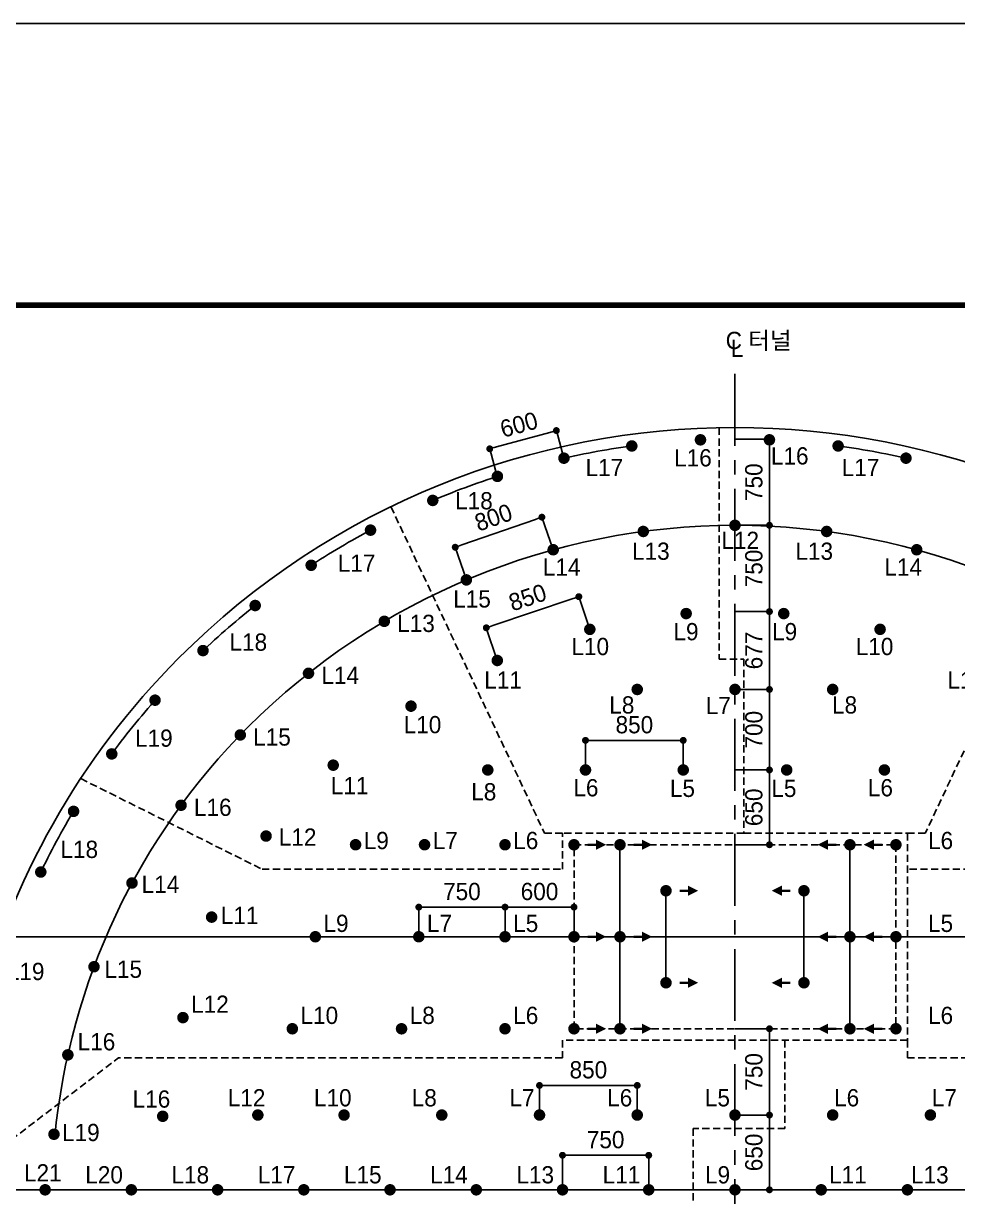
# Model space of a CAD drawing. Extents: x -689 to 317106, y 182884 to 219577.
# Drawn here: x 154463 to 162588, y 200836 to 211034 of the extents above; entities that cross this region are included whole.
import ezdxf

# ---------------------------------------------------------------- set-up
doc = ezdxf.new("R2010")
doc.units = 0
doc.header["$LTSCALE"] = 500
doc.header["$MEASUREMENT"] = 0
for name, pattern in [('A-CENTR01', [2, 1.25, -0.25, 0.25, -0.25]), ('A-HIDDN01', [0.375, 0.25, -0.125]), ('HIDDEN', [0.375, 0.25, -0.125])]:
    doc.linetypes.add(name, pattern=pattern)
doc.layers.get('DEFPOINTS').update_dxf_attribs({"color": 55})
doc.layers.add('0-251', color=7, linetype='Continuous', true_color=0x6e6e6e)
for name, color, linetype in [('A-DIM01', 1, 'Continuous'), ('CS-CNTL', 1, 'A-CENTR01'), ('CS-EXCV', 3, 'CFZ008'), ('CS-TEXT', 7, 'Continuous'), ('CUT-BOD-LIN', 6, 'HIDDEN'), ('CZ-TEX2', 7, 'Continuous'), ('TU-BLOCK-ETC', 6, 'Continuous'), ('TU-HOLE-LIN1', 1, 'Continuous'), ('뇌관연결1', 2, 'Continuous'), ('발파공(바닥)', 5, 'Continuous'), ('발파공(심발)', 4, 'Continuous'), ('발파공(외곽)', 6, 'Continuous'), ('발파공(전열)', 2, 'Continuous'), ('발파공(확대)', 7, 'Continuous')]:
    doc.layers.add(name, color=color, linetype=linetype)
doc.styles.get("Standard").update_dxf_attribs({"font": ''})
doc.styles.add('STYLE1', font='')
doc.styles.add('돋움체', font='')
doc.styles.get('Standard').set_extended_font_data('Dotum')
doc.styles.get('STYLE1').set_extended_font_data('Dotum')
doc.styles.get('돋움체').set_extended_font_data('Dotum')
doc.linetypes.add('CFZ008', pattern='A,0.9,-0.2,[106,KHCLINE.shx,S=0.00606,R=180,X=0,Y=0],0.9', length=2)
doc.linetypes.add('E-DIGLN01', pattern='A,0.9,-0.2,[19,kscals.shx,S=0.1,R=180,X=0,Y=0],0.9', length=2)
doc.dimstyles.new('D_50', dxfattribs={"dimscale": 50, "dimtxt": 3, "dimasz": 1.2, "dimexe": 0, "dimexo": 0, "dimgap": 1.2, "dimtad": 1, "dimdec": 0, "dimrnd": 0.0005, "dimdsep": 46, "dimlunit": 6, "dimtxsty": '돋움체', "dimblk": 'DOT', "dimcen": 0.09, "dimclrd": 1, "dimclre": 1, "dimclrt": 1, "dimaunit": 1, "dimadec": 0, "dimazin": 0, "dimtfac": 1, "dimtdec": 0, "dimtix": 1, "dimtmove": 2, "dimatfit": 0, "dimfxl": 1, "dimtvp": 2, "dimtolj": 1, "dimtzin": 0, "dimlwd": -1, "dimlwe": -1, "dimarcsym": 0})

# ---------------------------------------------------------------- blocks, each defined once
blk = doc.blocks.new('ssb')
at = {"color": 4, "const_width": 50, "flags": 128}
blk.add_lwpolyline([(0.1070264871232212, -24.99977090558968, 1), (-0.1070264871814288, 24.99977090558968, 1)], format="xyb", close=True, dxfattribs=at)
blk = doc.blocks.new('_Dot')
at = {"color": 0, "linetype": 'ByBlock', "lineweight": -2}
blk.add_line((-0.5, 0), (-1, 0), dxfattribs=at)
at = {"color": 0, "linetype": 'ByBlock', "const_width": 0.5}
blk.add_lwpolyline([(-0.25, 0, 1), (0.25, 0, 1)], format="xyb", close=True, dxfattribs=at)
blk = doc.blocks.new('*D487')
at = {"layer": 'A-DIM01', "color": 1, "ltscale": 10, "transparency": 16777216}
for p, q in [((160651.581875666, 201544.3630072789), (160951.5818756631, 201544.3630072789)), ((160951.5818756631, 201484.3630072789), (160951.5818756631, 200954.3630072789)), ((160651.581875666, 200894.3630072789), (160951.5818756631, 200894.3630072789))]:
    blk.add_line(p, q, dxfattribs=at)
at = {"layer": 'DEFPOINTS', "color": 0, "ltscale": 10, "transparency": 16777216}
for p in [(160651.581875666, 201544.3630072789), (160651.581875666, 200894.3630072789), (160951.5818756631, 200894.3630072789)]:
    blk.add_point(p, dxfattribs=at)
at = {"layer": 'A-DIM01', "color": 1, "ltscale": 10, "transparency": 16777216, "xscale": 60, "yscale": 60, "zscale": 60}
for p, rotation in [((160951.5818756631, 201544.3630072789), 90), ((160951.5818756631, 200894.3630072789), 270)]:
    blk.add_blockref('_Dot', p, dxfattribs=dict(at, rotation=rotation))
at = {"layer": 'A-DIM01', "color": 1, "ltscale": 10, "transparency": 16777216, "insert": (160816.4801117554, 201219.3630072788), "char_height": 150, "attachment_point": 5, "rotation": 90, "style": '돋움체'}
blk.add_mtext('\\A1;650', dxfattribs=at)
blk = doc.blocks.new('*D488')
at = {"layer": 'A-DIM01', "color": 1, "ltscale": 10, "transparency": 16777216}
for p, q in [((160651.581875666, 202294.3630072789), (160951.5818756627, 202294.3630072789)), ((160951.5818756627, 202234.3630072789), (160951.5818756627, 201604.3630072789)), ((160651.581875666, 201544.3630072789), (160951.5818756627, 201544.3630072789))]:
    blk.add_line(p, q, dxfattribs=at)
at = {"layer": 'DEFPOINTS', "color": 0, "ltscale": 10, "transparency": 16777216}
for p in [(160651.581875666, 202294.3630072789), (160651.581875666, 201544.3630072789), (160951.5818756627, 201544.3630072789)]:
    blk.add_point(p, dxfattribs=at)
at = {"layer": 'A-DIM01', "color": 1, "ltscale": 10, "transparency": 16777216, "xscale": 60, "yscale": 60, "zscale": 60}
for p, rotation in [((160951.5818756627, 202294.3630072789), 90), ((160951.5818756627, 201544.3630072789), 270)]:
    blk.add_blockref('_Dot', p, dxfattribs=dict(at, rotation=rotation))
at = {"layer": 'A-DIM01', "color": 1, "ltscale": 10, "transparency": 16777216, "insert": (160816.480111755, 201919.3630072788), "char_height": 150, "attachment_point": 5, "rotation": 90, "style": '돋움체'}
blk.add_mtext('\\A1;750', dxfattribs=at)
blk = doc.blocks.new('*D489')
at = {"layer": 'A-DIM01', "color": 1, "ltscale": 10, "transparency": 16777216}
for p, q in [((160651.581875666, 207421.2259222867), (160951.5818756617, 207421.2259222867)), ((160951.5818756617, 207361.2259222867), (160951.5818756617, 206731.2259222867)), ((160651.581875666, 206671.2259222867), (160951.5818756617, 206671.2259222867))]:
    blk.add_line(p, q, dxfattribs=at)
at = {"layer": 'DEFPOINTS', "color": 0, "ltscale": 10, "transparency": 16777216}
for p in [(160651.581875666, 207421.2259222867), (160651.581875666, 206671.2259222867), (160951.5818756617, 206671.2259222867)]:
    blk.add_point(p, dxfattribs=at)
at = {"layer": 'A-DIM01', "color": 1, "ltscale": 10, "transparency": 16777216, "xscale": 60, "yscale": 60, "zscale": 60}
for p, rotation in [((160951.5818756617, 207421.2259222867), 90), ((160951.5818756617, 206671.2259222867), 270)]:
    blk.add_blockref('_Dot', p, dxfattribs=dict(at, rotation=rotation))
at = {"layer": 'A-DIM01', "color": 1, "ltscale": 10, "transparency": 16777216, "insert": (160816.480111754, 207046.2259222866), "char_height": 150, "attachment_point": 5, "rotation": 90, "style": '돋움체'}
blk.add_mtext('\\A1;750', dxfattribs=at)
blk = doc.blocks.new('sb')
at = {"layer": '발파공(확대)', "color": 0, "const_width": 50, "flags": 128}
blk.add_lwpolyline([(13.78318005963229, 20.85722770275243, 1), (-13.78318005957408, -20.8572277027597, 1)], format="xyb", close=True, dxfattribs=at)
blk = doc.blocks.new('*D490')
at = {"layer": 'A-DIM01', "color": 1, "ltscale": 10, "transparency": 16777216}
for p, q in [((160651.581875666, 204544.3630072789), (160951.5818756613, 204544.3630072789)), ((160951.5818756613, 204484.3630072789), (160951.5818756613, 203954.3630072789)), ((160651.581875666, 203894.3630072789), (160951.5818756613, 203894.3630072789))]:
    blk.add_line(p, q, dxfattribs=at)
at = {"layer": 'DEFPOINTS', "color": 0, "ltscale": 10, "transparency": 16777216}
for p in [(160651.581875666, 204544.3630072789), (160651.581875666, 203894.3630072789), (160951.5818756613, 203894.3630072789)]:
    blk.add_point(p, dxfattribs=at)
at = {"layer": 'A-DIM01', "color": 1, "ltscale": 10, "transparency": 16777216, "xscale": 60, "yscale": 60, "zscale": 60}
for p, rotation in [((160951.5818756613, 204544.3630072789), 90), ((160951.5818756613, 203894.3630072789), 270)]:
    blk.add_blockref('_Dot', p, dxfattribs=dict(at, rotation=rotation))
at = {"layer": 'A-DIM01', "color": 1, "ltscale": 10, "transparency": 16777216, "insert": (160816.4801117536, 204219.3630072788), "char_height": 150, "attachment_point": 5, "rotation": 90, "style": '돋움체'}
blk.add_mtext('\\A1;650', dxfattribs=at)
blk = doc.blocks.new('*D491')
at = {"layer": 'A-DIM01', "color": 1, "ltscale": 10, "transparency": 16777216}
for p, q in [((160651.581875666, 205921.2259222867), (160951.5818756599, 205921.2259222867)), ((160951.5818756599, 205861.2259222867), (160951.5818756599, 205304.3630072789)), ((160651.581875666, 205244.3630072789), (160951.5818756599, 205244.3630072789))]:
    blk.add_line(p, q, dxfattribs=at)
at = {"layer": 'DEFPOINTS', "color": 0, "ltscale": 10, "transparency": 16777216}
for p in [(160651.581875666, 205921.2259222867), (160651.581875666, 205244.3630072789), (160951.5818756599, 205244.3630072789)]:
    blk.add_point(p, dxfattribs=at)
at = {"layer": 'A-DIM01', "color": 1, "ltscale": 10, "transparency": 16777216, "xscale": 60, "yscale": 60, "zscale": 60}
for p, rotation in [((160951.5818756599, 205921.2259222867), 90), ((160951.5818756599, 205244.3630072789), 270)]:
    blk.add_blockref('_Dot', p, dxfattribs=dict(at, rotation=rotation))
at = {"layer": 'A-DIM01', "color": 1, "ltscale": 10, "transparency": 16777216, "insert": (160816.4801117522, 205582.7944647827), "char_height": 150, "attachment_point": 5, "rotation": 90, "style": '돋움체'}
blk.add_mtext('\\A1;677', dxfattribs=at)
blk = doc.blocks.new('*D493')
at = {"layer": 'A-DIM01', "color": 1, "ltscale": 10, "transparency": 16777216}
for p, q in [((158951.581875666, 201544.363007279), (158951.581875666, 201801.8358414123)), ((159011.581875666, 201801.8358414123), (159741.581875666, 201801.8358414123)), ((159801.581875666, 201544.363007279), (159801.581875666, 201801.8358414123))]:
    blk.add_line(p, q, dxfattribs=at)
at = {"layer": 'DEFPOINTS', "color": 0, "ltscale": 10, "transparency": 16777216}
for p in [(159801.581875666, 201801.8358414123), (158951.581875666, 201544.363007279), (159801.581875666, 201544.363007279)]:
    blk.add_point(p, dxfattribs=at)
at = {"layer": 'A-DIM01', "color": 1, "ltscale": 10, "transparency": 16777216, "xscale": 60, "yscale": 60, "zscale": 60, "rotation": 180}
blk.add_blockref('_Dot', (158951.581875666, 201801.8358414123), dxfattribs=at)
at = {"layer": 'A-DIM01', "color": 1, "ltscale": 10, "transparency": 16777216, "xscale": 60, "yscale": 60, "zscale": 60}
blk.add_blockref('_Dot', (159801.581875666, 201801.8358414123), dxfattribs=at)
at = {"layer": 'A-DIM01', "color": 1, "ltscale": 10, "transparency": 16777216, "insert": (159376.581875666, 201936.93760532), "char_height": 150, "attachment_point": 5, "style": '돋움체'}
blk.add_mtext('\\A1;850', dxfattribs=at)
blk = doc.blocks.new('bb')
at = {"layer": '발파공(바닥)', "const_width": 50}
blk.add_lwpolyline([(-13.78318005957408, 20.85722770271968, -1), (13.78318005963229, -20.85722770276334, -1)], format="xyb", close=True, dxfattribs=at)
blk = doc.blocks.new('*D494')
at = {"layer": 'A-DIM01', "color": 1, "ltscale": 10, "transparency": 16777216}
for p, q in [((159151.581875666, 200894.3630072787), (159151.581875666, 201194.3630072787)), ((159211.581875666, 201194.3630072787), (159841.581875666, 201194.3630072787)), ((159901.581875666, 200894.363007279), (159901.581875666, 201194.3630072787))]:
    blk.add_line(p, q, dxfattribs=at)
at = {"layer": 'DEFPOINTS', "color": 0, "ltscale": 10, "transparency": 16777216}
for p in [(159901.581875666, 201194.3630072787), (159151.581875666, 200894.3630072787), (159901.581875666, 200894.363007279)]:
    blk.add_point(p, dxfattribs=at)
at = {"layer": 'A-DIM01', "color": 1, "ltscale": 10, "transparency": 16777216, "xscale": 60, "yscale": 60, "zscale": 60, "rotation": 180}
blk.add_blockref('_Dot', (159151.581875666, 201194.3630072787), dxfattribs=at)
at = {"layer": 'A-DIM01', "color": 1, "ltscale": 10, "transparency": 16777216, "xscale": 60, "yscale": 60, "zscale": 60}
blk.add_blockref('_Dot', (159901.581875666, 201194.3630072787), dxfattribs=at)
at = {"layer": 'A-DIM01', "color": 1, "ltscale": 10, "transparency": 16777216, "insert": (159526.581875666, 201329.4647711865), "char_height": 150, "attachment_point": 5, "style": '돋움체'}
blk.add_mtext('\\A1;750', dxfattribs=at)
blk = doc.blocks.new('*D495')
at = {"layer": 'A-DIM01', "color": 1, "ltscale": 10, "transparency": 16777216}
for p, q in [((160651.581875666, 205244.3630072789), (160951.5818756599, 205244.3630072789)), ((160951.5818756599, 205184.3630072789), (160951.5818756599, 204604.3630072791)), ((160651.581875666, 204544.3630072791), (160951.5818756599, 204544.3630072791))]:
    blk.add_line(p, q, dxfattribs=at)
at = {"layer": 'DEFPOINTS', "color": 0, "ltscale": 10, "transparency": 16777216}
for p in [(160651.581875666, 205244.3630072789), (160651.581875666, 204544.3630072791), (160951.5818756599, 204544.3630072791)]:
    blk.add_point(p, dxfattribs=at)
at = {"layer": 'A-DIM01', "color": 1, "ltscale": 10, "transparency": 16777216, "xscale": 60, "yscale": 60, "zscale": 60}
for p, rotation in [((160951.5818756599, 205244.3630072789), 90), ((160951.5818756599, 204544.3630072791), 270)]:
    blk.add_blockref('_Dot', p, dxfattribs=dict(at, rotation=rotation))
at = {"layer": 'A-DIM01', "color": 1, "ltscale": 10, "transparency": 16777216, "insert": (160816.4801117522, 204894.3630072789), "char_height": 150, "attachment_point": 5, "rotation": 90, "style": '돋움체'}
blk.add_mtext('\\A1;700', dxfattribs=at)
blk = doc.blocks.new('*D496')
at = {"layer": 'A-DIM01', "color": 1, "ltscale": 10, "transparency": 16777216}
for p, q in [((159351.581875666, 204544.3630072787), (159351.581875666, 204801.835841412)), ((159411.581875666, 204801.835841412), (160141.581875666, 204801.835841412)), ((160201.581875666, 204544.3630072787), (160201.581875666, 204801.835841412))]:
    blk.add_line(p, q, dxfattribs=at)
at = {"layer": 'DEFPOINTS', "color": 0, "ltscale": 10, "transparency": 16777216}
for p in [(160201.581875666, 204801.835841412), (159351.581875666, 204544.3630072787), (160201.581875666, 204544.3630072787)]:
    blk.add_point(p, dxfattribs=at)
at = {"layer": 'A-DIM01', "color": 1, "ltscale": 10, "transparency": 16777216, "xscale": 60, "yscale": 60, "zscale": 60, "rotation": 180}
blk.add_blockref('_Dot', (159351.581875666, 204801.835841412), dxfattribs=at)
at = {"layer": 'A-DIM01', "color": 1, "ltscale": 10, "transparency": 16777216, "xscale": 60, "yscale": 60, "zscale": 60}
blk.add_blockref('_Dot', (160201.581875666, 204801.835841412), dxfattribs=at)
at = {"layer": 'A-DIM01', "color": 1, "ltscale": 10, "transparency": 16777216, "insert": (159776.581875666, 204936.9376053198), "char_height": 150, "attachment_point": 5, "style": '돋움체'}
blk.add_mtext('\\A1;850', dxfattribs=at)
blk = doc.blocks.new('*D497')
at = {"layer": 'A-DIM01', "color": 1, "ltscale": 10, "transparency": 16777216}
for p, q in [((159040.3604339997, 207479.2047920608), (158576.2735346008, 207352.1813664105)), ((159163.9335875841, 207254.9997677249), (159098.2318595312, 207495.0445555357)), ((158584.1038371221, 207096.2968151249), (158518.4021090693, 207336.3416029356))]:
    blk.add_line(p, q, dxfattribs=at)
at = {"layer": 'DEFPOINTS', "color": 0, "ltscale": 10, "transparency": 16777216}
for p in [(158518.4021090693, 207336.3416029356), (159163.9335875841, 207254.9997677249), (158584.1038371221, 207096.2968151249)]:
    blk.add_point(p, dxfattribs=at)
at = {"layer": 'A-DIM01', "color": 1, "ltscale": 10, "transparency": 16777216, "xscale": 60, "yscale": 60, "zscale": 60}
for p, rotation in [((159098.2318595312, 207495.0445555357), 15.30730693601976), ((158518.4021090693, 207336.3416029356), 195.3073069360198)]:
    blk.add_blockref('_Dot', p, dxfattribs=dict(at, rotation=rotation))
at = {"layer": 'A-DIM01', "color": 1, "ltscale": 10, "transparency": 16777216, "insert": (158772.6506512112, 207546.0019403885), "char_height": 150, "attachment_point": 5, "rotation": 15.307306936019787, "style": '돋움체'}
blk.add_mtext('\\A1;600', dxfattribs=at)
blk = doc.blocks.new('*D498')
at = {"layer": 'A-DIM01', "color": 1, "ltscale": 10, "transparency": 16777216}
for p, q in [((159070.5404468327, 206458.8039615966), (158972.2890781951, 206742.0496232396)), ((158275.2245953989, 206500.2540770479), (158915.6025948922, 206722.386393323)), ((158316.7894807336, 206197.3451854883), (158218.538112096, 206480.5908471314))]:
    blk.add_line(p, q, dxfattribs=at)
at = {"layer": 'DEFPOINTS', "color": 0, "ltscale": 10, "transparency": 16777216}
for p in [(158972.2890781951, 206742.0496232396), (159070.5404468327, 206458.8039615966), (158316.7894807336, 206197.3451854883)]:
    blk.add_point(p, dxfattribs=at)
at = {"layer": 'A-DIM01', "color": 1, "ltscale": 10, "transparency": 16777216, "xscale": 60, "yscale": 60, "zscale": 60}
for p, rotation in [((158972.2890781951, 206742.0496232396), 19.13047729987639), ((158218.538112096, 206480.5908471314), 199.1304772998764)]:
    blk.add_blockref('_Dot', p, dxfattribs=dict(at, rotation=rotation))
at = {"layer": 'A-DIM01', "color": 1, "ltscale": 10, "transparency": 16777216, "insert": (158551.1379777147, 206738.9609665846), "char_height": 150, "attachment_point": 5, "rotation": 19.130477299876397, "style": '돋움체'}
blk.add_mtext('\\A1;800', dxfattribs=at)
blk = doc.blocks.new('*D499')
at = {"layer": 'A-DIM01', "color": 1, "ltscale": 10, "transparency": 16777216}
for p, q in [((158651.581875666, 203094.3630072873), (158651.581875666, 203351.8358414209)), ((158711.581875666, 203351.8358414209), (159191.581875666, 203351.8358414209)), ((159251.581875666, 203094.3630072873), (159251.581875666, 203351.8358414209))]:
    blk.add_line(p, q, dxfattribs=at)
at = {"layer": 'DEFPOINTS', "color": 0, "ltscale": 10, "transparency": 16777216}
for p in [(159251.581875666, 203351.8358414209), (158651.581875666, 203094.3630072873), (159251.581875666, 203094.3630072873)]:
    blk.add_point(p, dxfattribs=at)
at = {"layer": 'A-DIM01', "color": 1, "ltscale": 10, "transparency": 16777216, "xscale": 60, "yscale": 60, "zscale": 60, "rotation": 180}
blk.add_blockref('_Dot', (158651.581875666, 203351.8358414209), dxfattribs=at)
at = {"layer": 'A-DIM01', "color": 1, "ltscale": 10, "transparency": 16777216, "xscale": 60, "yscale": 60, "zscale": 60}
blk.add_blockref('_Dot', (159251.581875666, 203351.8358414209), dxfattribs=at)
at = {"layer": 'A-DIM01', "color": 1, "ltscale": 10, "transparency": 16777216, "insert": (158951.581875666, 203486.9376053286), "char_height": 150, "attachment_point": 5, "style": '돋움체'}
blk.add_mtext('\\A1;600', dxfattribs=at)
blk = doc.blocks.new('jb')
at = {"layer": '발파공(전열)', "const_width": 50, "flags": 128}
blk.add_lwpolyline([(13.78318005963229, 20.85722770277061, 1), (-13.78318005963229, -20.85722770274151, 1)], format="xyb", close=True, dxfattribs=at)
blk = doc.blocks.new('*D565')
at = {"layer": 'A-DIM01', "color": 1, "ltscale": 10, "transparency": 16777216}
for p, q in [((160651.581875666, 206671.2259222867), (160951.5818756599, 206671.2259222867)), ((160951.5818756599, 206611.2259222867), (160951.5818756599, 205981.2259222867)), ((160651.581875666, 205921.2259222867), (160951.5818756599, 205921.2259222867))]:
    blk.add_line(p, q, dxfattribs=at)
at = {"layer": 'DEFPOINTS', "color": 0, "ltscale": 10, "transparency": 16777216}
for p in [(160651.581875666, 206671.2259222867), (160651.581875666, 205921.2259222867), (160951.5818756599, 205921.2259222867)]:
    blk.add_point(p, dxfattribs=at)
at = {"layer": 'A-DIM01', "color": 1, "ltscale": 10, "transparency": 16777216, "xscale": 60, "yscale": 60, "zscale": 60}
for p, rotation in [((160951.5818756599, 206671.2259222867), 90), ((160951.5818756599, 205921.2259222867), 270)]:
    blk.add_blockref('_Dot', p, dxfattribs=dict(at, rotation=rotation))
at = {"layer": 'A-DIM01', "color": 1, "ltscale": 10, "transparency": 16777216, "insert": (160816.4801117522, 206296.2259222866), "char_height": 150, "attachment_point": 5, "rotation": 90, "style": '돋움체'}
blk.add_mtext('\\A1;750', dxfattribs=at)
blk = doc.blocks.new('cb')
at = {"layer": '발파공(외곽)', "lineweight": 0, "const_width": 49.99999999999999}
blk.add_lwpolyline([(-16.54037362313829, 18.74609400401823, 1), (16.54037362313829, -18.74609400401823, 1)], format="xyb", close=True, dxfattribs=at)
blk = doc.blocks.new('*D566')
at = {"layer": 'A-DIM01', "color": 1, "ltscale": 10, "transparency": 16777216}
for p, q in [((157901.581875666, 203094.3630072873), (157901.581875666, 203351.8358414209)), ((157961.581875666, 203351.8358414209), (158591.581875666, 203351.8358414209)), ((158651.581875666, 203094.3630072873), (158651.581875666, 203351.8358414209))]:
    blk.add_line(p, q, dxfattribs=at)
at = {"layer": 'DEFPOINTS', "color": 0, "ltscale": 10, "transparency": 16777216}
for p in [(158651.581875666, 203351.8358414209), (157901.581875666, 203094.3630072873), (158651.581875666, 203094.3630072873)]:
    blk.add_point(p, dxfattribs=at)
at = {"layer": 'A-DIM01', "color": 1, "ltscale": 10, "transparency": 16777216, "xscale": 60, "yscale": 60, "zscale": 60, "rotation": 180}
blk.add_blockref('_Dot', (157901.581875666, 203351.8358414209), dxfattribs=at)
at = {"layer": 'A-DIM01', "color": 1, "ltscale": 10, "transparency": 16777216, "xscale": 60, "yscale": 60, "zscale": 60}
blk.add_blockref('_Dot', (158651.581875666, 203351.8358414209), dxfattribs=at)
at = {"layer": 'A-DIM01', "color": 1, "ltscale": 10, "transparency": 16777216, "insert": (158276.581875666, 203486.9376053286), "char_height": 150, "attachment_point": 5, "style": '돋움체'}
blk.add_mtext('\\A1;750', dxfattribs=at)
blk = doc.blocks.new('*D567')
at = {"layer": 'A-DIM01', "color": 1, "ltscale": 10, "transparency": 16777216}
for p, q in [((158545.6578159826, 205799.4944482027), (159236.6931612557, 206031.8967937167)), ((159389.1257305438, 205766.8728311517), (159293.5631641439, 206051.0227648425)), ((158584.3503794944, 205496.2185433861), (158488.7878130945, 205780.3684770769))]:
    blk.add_line(p, q, dxfattribs=at)
at = {"layer": 'DEFPOINTS', "color": 0, "ltscale": 10, "transparency": 16777216}
for p in [(159293.5631641439, 206051.0227648425), (159389.1257305438, 205766.8728311517), (158584.3503794944, 205496.2185433861)]:
    blk.add_point(p, dxfattribs=at)
at = {"layer": 'A-DIM01', "color": 1, "ltscale": 10, "transparency": 16777216, "xscale": 60, "yscale": 60, "zscale": 60}
for p, rotation in [((159293.5631641439, 206051.0227648425), 18.58832541455114), ((158488.7878130945, 205780.3684770769), 198.5883254145512)]:
    blk.add_blockref('_Dot', p, dxfattribs=dict(at, rotation=rotation))
at = {"layer": 'A-DIM01', "color": 1, "ltscale": 10, "transparency": 16777216, "insert": (158848.1096146935, 206043.7495826868), "char_height": 150, "attachment_point": 5, "rotation": 18.588325414551136, "style": '돋움체'}
blk.add_mtext('\\A1;850', dxfattribs=at)

msp = doc.modelspace()

# ---------------------------------------------------------------- linework, layer by layer
at = {"layer": '0-251', "const_width": 50}
msp.add_lwpolyline([(169776.5818828861, 186134.3069833929), (151526.5818827589, 186134.3069834866), (151526.5818828735, 208584.306983298), (169776.5818828736, 208584.306983298), (169776.5818828856, 186134.306983393)], dxfattribs=at)
at = {"layer": 'CS-CNTL', "linetype": 'A-CENTR01'}
msp.add_line((160651.581875666, 198362.7435482494), (160651.581875666, 208034.0797458639), dxfattribs=at)
at = {"layer": 'CS-EXCV', "linetype": 'E-DIGLN01', "flags": 128}
msp.add_lwpolyline([(167107.3084656051, 198698.185922274, 0.2833877659754115), (165488.1922589586, 205517.8363056251, 0.4142135623704503), (155814.9714923715, 205517.8363056244, 0.2760217244775934), (154140.9497499703, 198872.2659222852)], format="xyb", dxfattribs=at)
at = {"layer": 'CUT-BOD-LIN', "ltscale": 0.5}
for p, q in [((160513.5880804364, 207519.8338005376), (160513.5880804364, 205508.7216732414)), ((157659.5989918592, 206832.1314184725), (158995.7741895774, 203994.3630072785)), ((163643.5647594728, 206832.1314184725), (162307.3895617546, 203994.3630072785)), ((160513.5880804364, 205508.7216732414), (160729.8902765829, 205508.7216732414)), ((160729.8902765829, 205508.7216732414), (160729.8902765829, 203994.3630072787)), ((154960.6028508506, 204469.9689837551), (156538.9444131404, 203681.1523101049)), ((159151.581875666, 203994.3630072785), (158995.7741895774, 203994.3630072785)), ((160729.8902765829, 203994.3630072787), (159151.581875666, 203994.3630072785)), ((159151.5818756665, 203681.1523101051), (159151.581875666, 203994.3630072785)), ((160729.8902765829, 203994.3630072787), (162151.581875666, 203994.3630072787)), ((162151.581875666, 203994.3630072787), (162151.581875666, 202194.3630072787)), ((162151.581875666, 203994.3630072785), (162307.3895617546, 203994.3630072785)), ((156538.9444131404, 203681.1523101049), (159151.581875666, 203681.1523101049)), ((164764.2193381916, 203681.1523101049), (162151.581875666, 203681.1523101049)), ((162151.581875666, 202194.3630072787), (159151.581875666, 202194.3630072787)), ((159151.581875666, 202194.3630072787), (159151.581875666, 202041.3579073142)), ((161086.4776427373, 202194.3630072787), (161086.4776427368, 201426.3814778974)), ((162151.581875666, 202194.3630072787), (162151.581875666, 202140.2894703346)), ((162151.581875666, 202194.3630072787), (162151.581875666, 202041.3579073142)), ((154210.3826398225, 201216.3336245367), (155289.0318297678, 202041.3579073139)), ((159151.581875666, 202041.3579073139), (155289.0318297673, 202041.3579073139)), ((162151.581875666, 202041.3579073139), (166014.1319215646, 202041.3579073139)), ((160289.4844584804, 201426.3814778974), (160289.4844584804, 200794.3630072787)), ((161086.4776427368, 201426.3814778974), (160289.4844584809, 201426.3814778978))]:
    msp.add_line(p, q, dxfattribs=at)
at = {"layer": 'DEFPOINTS'}
for p, q in [((151526.5818828861, 208584.306983298), (169776.5818828861, 208584.306983298)), ((154266.8899595397, 203094.3630072873), (167036.2737917913, 203094.3630072873)), ((153959.204712978, 200894.3630072787), (161026.581875666, 200894.3630072787)), ((160651.581875666, 200894.363007279), (160276.581875666, 200894.363007279)), ((167343.9590383665, 200894.3630072908), (160276.5818756786, 200894.363007278)), ((160651.5818756786, 200894.3630072787), (160626.5818756786, 200894.3630072785)), ((160651.581875666, 200894.3630072787), (160676.581875666, 200894.3630072787)), ((160651.5818756786, 200894.363007279), (161026.5818756786, 200894.3630072797))]:
    msp.add_line(p, q, dxfattribs=at)
at = {"layer": 'DEFPOINTS', "linetype": 'Continuous', "ltscale": 500}
for p, q in [((159651.581875666, 203894.3630072787), (159651.581875666, 202294.3630072787)), ((161651.581875666, 203894.3630072787), (161651.581875666, 202294.3630072787)), ((160051.5818756665, 203494.3630072948), (160051.5818756665, 202694.3630072915)), ((161251.5818756655, 203494.3630072948), (161251.5818756655, 202694.3630072915)), ((159251.581875666, 203094.3630072873), (162051.581875666, 203094.3630072873))]:
    msp.add_line(p, q, dxfattribs=at)
at = {"layer": 'DEFPOINTS'}
for points in [[(151526.5818828861, 211034.306983942), (189576.5818828861, 211034.306983942), (189576.5818828861, 186134.306983942), (151526.5818827589, 186134.3069841246)], [(151526.5818828736, 208584.306983298), (169776.5818828736, 208584.306983298), (169776.5818828861, 196184.306983298), (151526.5818828861, 196184.306983298)]]:
    msp.add_lwpolyline(points, close=True, dxfattribs=at)
for points in [[(160651.5818756655, 206671.2259222866, 0.1989123673785245), (156416.0122563769, 204916.7955416132, 0.1740775600180609), (154735.2866682326, 201353.1615451307, 0.1740775600180609)], [(160651.5818756688, 206671.2259222866, -0.1989123673785245), (164887.1514949607, 204916.7955416209, -0.1740775600180609), (166567.8770831115, 201353.1615451415, -0.1740775600180609)]]:
    msp.add_lwpolyline(points, format="xyb", dxfattribs=at)
at = {"layer": 'TU-BLOCK-ETC', "color": 4, "linetype": 'Continuous', "const_width": 20}
for points in [[(159369.4099369114, 203894.3630072962), (159489.6271214666, 203894.3630072962)], [(159769.4099369114, 203894.3630072962), (159889.6271214666, 203894.3630072962)], [(161533.7538144206, 203894.3630072962), (161413.5366298654, 203894.3630072962)], [(161933.7538144206, 203894.3630072962), (161813.5366298654, 203894.3630072962)], [(160169.4099369118, 203494.363007306), (160289.6271214671, 203494.363007306)], [(161133.7538144206, 203494.363007306), (161013.5366298654, 203494.363007306)], [(159369.4099369114, 203094.3630072932), (159489.6271214666, 203094.3630072932)], [(159769.4099369114, 203094.3630072932), (159889.6271214666, 203094.3630072932)], [(161533.7538144206, 203094.3630072932), (161413.5366298654, 203094.3630072932)], [(161933.7538144206, 203094.3630072932), (161813.5366298654, 203094.3630072932)], [(160169.4099369118, 202694.3630073032), (160289.6271214671, 202694.3630073032)], [(161133.7538144206, 202694.3630073032), (161013.5366298654, 202694.3630073032)], [(159369.4099369114, 202294.3630072904), (159489.6271214666, 202294.3630072904)], [(159769.4099369114, 202294.3630072904), (159889.6271214666, 202294.3630072904)], [(161533.7538144206, 202294.3630072904), (161413.5366298654, 202294.3630072904)], [(161933.7538144206, 202294.3630072904), (161813.5366298654, 202294.3630072904)]]:
    msp.add_lwpolyline(points, dxfattribs=at)
at = {"layer": 'TU-BLOCK-ETC', "const_width": 20}
for points in [[(159369.4099369114, 203894.3630072962), (159489.6271214666, 203894.3630072962)], [(159769.4099369114, 203894.3630072962), (159889.6271214666, 203894.3630072962)], [(161533.7538144206, 203894.3630072962), (161413.5366298654, 203894.3630072962)], [(161933.7538144206, 203894.3630072962), (161813.5366298654, 203894.3630072962)], [(160169.4099369118, 203494.363007306), (160289.6271214671, 203494.363007306)], [(161133.7538144206, 203494.363007306), (161013.5366298654, 203494.363007306)], [(159369.4099369114, 203094.3630072932), (159489.6271214666, 203094.3630072932)], [(159769.4099369114, 203094.3630072932), (159889.6271214666, 203094.3630072932)], [(161533.7538144206, 203094.3630072932), (161413.5366298654, 203094.3630072932)], [(161933.7538144206, 203094.3630072932), (161813.5366298654, 203094.3630072932)], [(160169.4099369118, 202694.3630073032), (160289.6271214671, 202694.3630073032)], [(161133.7538144206, 202694.3630073032), (161013.5366298654, 202694.3630073032)], [(159369.4099369114, 202294.3630072904), (159489.6271214666, 202294.3630072904)], [(159769.4099369114, 202294.3630072904), (159889.6271214666, 202294.3630072904)], [(161533.7538144206, 202294.3630072904), (161413.5366298654, 202294.3630072904)], [(161933.7538144206, 202294.3630072904), (161813.5366298654, 202294.3630072904)]]:
    msp.add_lwpolyline(points, dxfattribs=at)
at = {"layer": 'TU-BLOCK-ETC', "color": 4, "linetype": 'Continuous'}
for points in [[(159532.21762464, 203894.3630072962, 0, 89.99999999999999, 0), (159442.2176246144, 203894.3630072962, 89.99999999999999, 89.99999999999999, 0)], [(159932.21762464, 203894.3630072962, 0, 89.99999999999999, 0), (159842.2176246144, 203894.3630072962, 89.99999999999999, 89.99999999999999, 0)], [(161370.9461266919, 203894.3630072962, 0, 89.99999999999999, 0), (161460.9461267176, 203894.3630072962, 89.99999999999999, 89.99999999999999, 0)], [(161770.9461266919, 203894.3630072962, 0, 89.99999999999999, 0), (161860.9461267176, 203894.3630072962, 89.99999999999999, 89.99999999999999, 0)], [(160332.2176246405, 203494.363007306, 0, 89.99999999999999, 0), (160242.2176246149, 203494.363007306, 89.99999999999999, 89.99999999999999, 0)], [(160970.9461266919, 203494.363007306, 0, 89.99999999999999, 0), (161060.9461267176, 203494.363007306, 89.99999999999999, 89.99999999999999, 0)], [(159532.21762464, 203094.3630072932, 0, 89.99999999999999, 0), (159442.2176246144, 203094.3630072932, 89.99999999999999, 89.99999999999999, 0)], [(159932.21762464, 203094.3630072932, 0, 89.99999999999999, 0), (159842.2176246144, 203094.3630072932, 89.99999999999999, 89.99999999999999, 0)], [(161370.9461266919, 203094.3630072932, 0, 89.99999999999999, 0), (161460.9461267176, 203094.3630072932, 89.99999999999999, 89.99999999999999, 0)], [(161770.9461266919, 203094.3630072932, 0, 89.99999999999999, 0), (161860.9461267176, 203094.3630072932, 89.99999999999999, 89.99999999999999, 0)], [(160332.2176246405, 202694.3630073032, 0, 89.99999999999999, 0), (160242.2176246149, 202694.3630073032, 89.99999999999999, 89.99999999999999, 0)], [(160970.9461266919, 202694.3630073032, 0, 89.99999999999999, 0), (161060.9461267176, 202694.3630073032, 89.99999999999999, 89.99999999999999, 0)], [(159532.21762464, 202294.3630072904, 0, 89.99999999999999, 0), (159442.2176246144, 202294.3630072904, 89.99999999999999, 89.99999999999999, 0)], [(159932.21762464, 202294.3630072904, 0, 89.99999999999999, 0), (159842.2176246144, 202294.3630072904, 89.99999999999999, 89.99999999999999, 0)], [(161370.9461266919, 202294.3630072904, 0, 89.99999999999999, 0), (161460.9461267176, 202294.3630072904, 89.99999999999999, 89.99999999999999, 0)], [(161770.9461266919, 202294.3630072904, 0, 89.99999999999999, 0), (161860.9461267176, 202294.3630072904, 89.99999999999999, 89.99999999999999, 0)]]:
    msp.add_lwpolyline(points, format="xyseb", dxfattribs=at)
at = {"layer": 'TU-BLOCK-ETC'}
for points in [[(159532.21762464, 203894.3630072962, 0, 89.99999999999999, 0), (159442.2176246144, 203894.3630072962, 89.99999999999999, 89.99999999999999, 0)], [(159932.21762464, 203894.3630072962, 0, 89.99999999999999, 0), (159842.2176246144, 203894.3630072962, 89.99999999999999, 89.99999999999999, 0)], [(161370.9461266919, 203894.3630072962, 0, 89.99999999999999, 0), (161460.9461267176, 203894.3630072962, 89.99999999999999, 89.99999999999999, 0)], [(161770.9461266919, 203894.3630072962, 0, 89.99999999999999, 0), (161860.9461267176, 203894.3630072962, 89.99999999999999, 89.99999999999999, 0)], [(160332.2176246405, 203494.363007306, 0, 89.99999999999999, 0), (160242.2176246149, 203494.363007306, 89.99999999999999, 89.99999999999999, 0)], [(160970.9461266919, 203494.363007306, 0, 89.99999999999999, 0), (161060.9461267176, 203494.363007306, 89.99999999999999, 89.99999999999999, 0)], [(159532.21762464, 203094.3630072932, 0, 89.99999999999999, 0), (159442.2176246144, 203094.3630072932, 89.99999999999999, 89.99999999999999, 0)], [(159932.21762464, 203094.3630072932, 0, 89.99999999999999, 0), (159842.2176246144, 203094.3630072932, 89.99999999999999, 89.99999999999999, 0)], [(161370.9461266919, 203094.3630072932, 0, 89.99999999999999, 0), (161460.9461267176, 203094.3630072932, 89.99999999999999, 89.99999999999999, 0)], [(161770.9461266919, 203094.3630072932, 0, 89.99999999999999, 0), (161860.9461267176, 203094.3630072932, 89.99999999999999, 89.99999999999999, 0)], [(160332.2176246405, 202694.3630073032, 0, 89.99999999999999, 0), (160242.2176246149, 202694.3630073032, 89.99999999999999, 89.99999999999999, 0)], [(160970.9461266919, 202694.3630073032, 0, 89.99999999999999, 0), (161060.9461267176, 202694.3630073032, 89.99999999999999, 89.99999999999999, 0)], [(159532.21762464, 202294.3630072904, 0, 89.99999999999999, 0), (159442.2176246144, 202294.3630072904, 89.99999999999999, 89.99999999999999, 0)], [(159932.21762464, 202294.3630072904, 0, 89.99999999999999, 0), (159842.2176246144, 202294.3630072904, 89.99999999999999, 89.99999999999999, 0)], [(161370.9461266919, 202294.3630072904, 0, 89.99999999999999, 0), (161460.9461267176, 202294.3630072904, 89.99999999999999, 89.99999999999999, 0)], [(161770.9461266919, 202294.3630072904, 0, 89.99999999999999, 0), (161860.9461267176, 202294.3630072904, 89.99999999999999, 89.99999999999999, 0)]]:
    msp.add_lwpolyline(points, format="xyseb", dxfattribs=at)
at = {"layer": 'TU-HOLE-LIN1'}
for points in [[(159779.0376567346, 207364.5085428265, 0.02411446596520798), (159139.5604290217, 207249.4365724477)], [(161524.1260945983, 207364.5085428279, -0.02411446596520798), (162163.6033223117, 207249.4365724503)], [(158609.204965319, 207104.332379141, 0.02411446596519542), (158000.2158441953, 206877.8264554151)], [(157503.9423161162, 206641.0887733228, 0.02411446596518337), (156944.6945809638, 206310.309913877)], [(156498.1927480692, 205989.4232391511, 0.0241144659651833), (156006.3670971384, 205564.8290655972)], [(155623.9456728105, 205169.7599516121, 0.02470107166470203), (155216.3873335244, 204663.7433740504)], [(154911.9164363155, 204205.8991242739, 0.02470107166470619), (154602.8888169899, 203634.3586557303)]]:
    msp.add_lwpolyline(points, format="xyb", dxfattribs=at)
at = {"layer": '뇌관연결1', "linetype": 'A-HIDDN01', "ltscale": 0.5}
msp.add_lwpolyline([(159251.581875666, 203894.3630072787), (162051.581875666, 203894.3630072787), (162051.581875666, 202294.3630072787), (159251.581875666, 202294.3630072787)], close=True, dxfattribs=at)

# ---------------------------------------------------------------- block references
at = {"layer": '발파공(바닥)'}
for p in [(154651.581875666, 200894.3630072787), (155401.581875666, 200894.3630072787), (156151.581875666, 200894.3630072787), (156901.581875666, 200894.3630072787), (157651.581875666, 200894.3630072787), (158401.581875666, 200894.3630072787), (159151.581875666, 200894.3630072787), (159901.581875666, 200894.3630072787), (160651.581875666, 200894.3630072787)]:
    msp.add_blockref('bb', p, dxfattribs=at)
at = {"layer": '발파공(바닥)', "xscale": -1}
for p in [(160651.5818756786, 200894.3630072787), (161401.5818756786, 200894.3630072801), (162151.5818756786, 200894.3630072813)]:
    msp.add_blockref('bb', p, dxfattribs=at)
at = {"layer": '발파공(심발)', "xscale": -1}
for p in [(159251.581875666, 203894.3630072787), (159651.581875666, 203894.3630072787), (161651.581875666, 203894.3630072787), (162051.581875666, 203894.3630072787), (160051.5818756665, 203494.3630072948), (161251.5818756655, 203494.3630072948), (159251.581875666, 203094.3630072873), (159651.581875666, 203094.3630072873), (161651.581875666, 203094.3630072873), (162051.581875666, 203094.3630072873), (160051.5818756665, 202694.3630072915), (161251.5818756655, 202694.3630072915), (159251.581875666, 202294.3630072787), (159651.581875666, 202294.3630072787), (161651.581875666, 202294.3630072787), (162051.581875666, 202294.3630072787)]:
    msp.add_blockref('ssb', p, dxfattribs=at)
at = {"layer": '발파공(외곽)'}
for p, rotation in [((160351.6809245757, 207414.5504666358), 182.5502572483491), ((159754.2540777032, 207361.2261335893), 187.6507717450632), ((159163.9335875841, 207254.999767725), 192.7512862417774), ((158585.3944771159, 207096.7126251078), 197.8518007384915), ((158023.2184669636, 206887.618255341), 202.9523152352057), ((157481.857690779, 206629.3725741225), 208.0528297319199), ((156965.5994366826, 206324.0207492771), 213.153344228634), ((156478.5321942306, 205973.9810041204), 218.2538587253481), ((156024.513275763, 205582.0254664219), 223.3543732220623), ((155607.3573255664, 205151.0562959345), 228.5388971466016), ((155231.1270131454, 204683.9359926193), 233.763436311929), ((154898.9953068802, 204184.4971520725), 238.9879754772564), ((154613.7218955466, 203656.8896212886), 244.2125146425839)]:
    msp.add_blockref('cb', p, dxfattribs=dict(at, rotation=rotation))
at = {"layer": '발파공(외곽)', "xscale": -1}
for p, rotation in [((160951.4828267572, 207414.5504666363), 177.449742751755), ((161548.9096736297, 207361.2261335909), 172.3492282550407), ((162139.2301637492, 207254.9997677275), 167.2487137583267)]:
    msp.add_blockref('cb', p, dxfattribs=dict(at, rotation=rotation))
at = {"layer": '발파공(전열)'}
for p, rotation in [((160651.5818756655, 206671.2259222866), 196.716492928689), ((159853.958046867, 206617.8829131977), 187.6521909199362), ((159070.5404468327, 206458.8039615965), 195.3043818398815), ((158315.2822816255, 206196.8223729791), 202.9565727598266), ((157601.6352184154, 205836.6042195536), 210.6087636797719), ((156942.3098020357, 205384.5652342856), 218.2609545997171), ((156349.0639922576, 204848.7419394742), 225.9382061171355), ((155833.8417897266, 204237.5607366353), 233.8004057072681), ((155407.0668240925, 203561.6469038188), 241.6626052974007), ((155076.7625282527, 202833.7077217201), 249.5248048875333), ((154849.1386721492, 202067.4285553473), 257.3870044776659), ((154728.4746181671, 201377.2155671211), 265.2492040677985)]:
    msp.add_blockref('jb', p, dxfattribs=dict(at, rotation=rotation))
at = {"layer": '발파공(전열)', "xscale": -1}
for p, rotation in [((161449.2057044673, 206617.8829131991), 172.3478090801678), ((162232.623304502, 206458.8039615993), 164.6956181602226)]:
    msp.add_blockref('jb', p, dxfattribs=dict(at, rotation=rotation))
at = {"layer": '발파공(확대)'}
for p, rotation in [((160227.0476870704, 205904.0001585249), 184.6470813536279), ((159389.1257305438, 205766.8728311517), 193.941244060904), ((158584.3503794944, 205496.2185433862), 203.2354067681802), ((157833.8515330981, 205099.1434992203), 212.5295694754563), ((157157.3340256712, 204586.0731616568), 221.8237321827325), ((156573.271630085, 203969.8632523616), 231.3105844928741), ((157351.581875666, 203894.3630072787), 271.434842099884), ((157951.581875666, 203894.3630072787), 271.434842099884), ((158651.581875666, 203894.3630072787), 271.434842099884), ((156099.790704728, 203265.1422174246), 240.897476734239), ((157001.581875666, 203094.3630072873), 271.434842099884), ((157901.581875666, 203094.3630072873), 271.434842099884), ((158651.581875666, 203094.3630072873), 271.434842099884), ((155850.2888134559, 202391.4081857592), 250.4843689756038), ((156801.581875666, 202294.3630072873), 271.434842099884), ((157751.581875666, 202294.3630072873), 271.434842099884), ((158651.581875666, 202294.3630072873), 271.434842099884), ((155674.0918470094, 201533.4863722251), 277.6686567281555), ((156501.581875666, 201544.3630072799), 277.6686567281555), ((157251.581875666, 201544.3630072797), 277.6686567281555), ((158101.581875666, 201544.3630072794), 277.6686567281555), ((158951.581875666, 201544.3630072792), 277.6686567281555), ((159801.581875666, 201544.363007279), 277.6686567281555), ((160651.581875666, 201544.3630072787), 277.6686567281555)]:
    msp.add_blockref('sb', p, dxfattribs=dict(at, rotation=rotation))
at = {"layer": '발파공(확대)', "xscale": -1}
for p, rotation in [((161076.1160642653, 205904.0001585256), 175.3529186464762), ((161914.0380207919, 205766.872831154), 166.0587559392001), ((161501.5818756776, 201544.3630072804), 82.33134327194851), ((162351.5818756776, 201544.3630072822), 82.33134327194851)]:
    msp.add_blockref('sb', p, dxfattribs=dict(at, rotation=rotation))
at = {"layer": '발파공(확대)'}
for p in [(159801.581875666, 205244.3630072787), (160651.581875666, 205244.3630072787), (158501.581875666, 204544.3630072787), (159351.581875666, 204544.3630072787), (160201.581875666, 204544.3630072787)]:
    msp.add_blockref('sb', p, dxfattribs=at)
at = {"layer": '발파공(확대)', "xscale": -1}
for p in [(161501.5818756706, 205244.3630072801), (161101.581875672, 204544.3630072794), (161951.581875672, 204544.3630072811)]:
    msp.add_blockref('sb', p, dxfattribs=at)

# ---------------------------------------------------------------- texts
at = {"layer": 'CS-TEXT'}
for s, p in [('C 터널', (160570.8317078705, 208203.5137605426)), ('L', (160614.9549252558, 208134.8805691438))]:
    msp.add_text(s, height=150, dxfattribs=at).set_placement(p)
at = {"layer": 'CZ-TEX2', "style": 'STYLE1'}
for s, p in [('L16', (160122.432070475, 207183.1791727686, 3.276820624335934e-08)), ('L16', (160964.2874949094, 207200.0035316349, 3.276820624335934e-08)), ('L17', (159352.1326606282, 207099.0563660805, 3.276820624335934e-08)), ('L17', (161579.6995689626, 207099.0563660805, 3.276820624335934e-08)), ('L18', (158217.4822678994, 206810.0234171605, 3.276820624335934e-08)), ('L13', (159756.2245068559, 206371.3884190306, 3.276820624335934e-08)), ('L12', (160533.6372253955, 206465.5203981184, 3.276820624335934e-08)), ('L13', (161177.4419618667, 206371.3884190313, 3.276820624335934e-08)), ('L17', (157196.707161989, 206267.5784694274, 3.276820624335934e-08)), ('L14', (158980.6922632711, 206233.1531127867, 3.276820624335934e-08)), ('L14', (161950.9361619735, 206233.1531127881, 3.276820624335934e-08)), ('L15', (158200.9689738526, 205956.6804755855, 3.276820624335934e-08)), ('L13', (157713.6752939587, 205743.9156175652, 3.276820624335934e-08)), ('L9', (160116.7404677518, 205671.8305852628, 3.276820624335934e-08)), ('L18', (156254.8353199302, 205581.155966082, 3.276820624335934e-08)), ('L10', (159229.3044330966, 205542.767232285, 3.276820624335934e-08)), ('L14', (157054.3498775791, 205291.8766322973, 3.276820624335934e-08)), ('L11', (158471.0262043159, 205251.3370222904, 3.276820624335934e-08)), ('L8', (159558.4472857839, 205034.8465297924, 3.276820624335934e-08)), ('L7', (160397.8224903917, 205029.6693367456, 3.276820624335934e-08)), ('L8', (161495.8713568523, 205034.8465297924, 3.276820624335934e-08)), ('L10', (157770.032744301, 204863.4729004284, 3.276820624335934e-08)), ('L19', (155433.3521057465, 204746.1255479759, 3.276820624335934e-08)), ('L15', (156461.104067801, 204756.0533374858, 3.276820624335934e-08)), ('L11', (157136.5898573617, 204332.5899193509, 3.276820624335934e-08)), ('L8', (158357.5886355768, 204279.8036072984, 3.276820624335934e-08)), ('L6', (159246.1665827259, 204314.8350377701, 3.276820624335934e-08)), ('L5', (160085.5417873337, 204309.6578447233, 3.276820624335934e-08)), ('L5', (160967.9616379113, 204309.6578447233, 3.276820624335934e-08)), ('L6', (161807.5406468668, 204314.8350377701, 3.276820624335934e-08)), ('L16', (155945.8818652699, 204144.872134647, 3.276820624335934e-08)), ('L12', (156683.9049654682, 203885.6925775438, 3.276820624335934e-08)), ('L9', (157422.6609927164, 203856.1575650245, 3.276820624335934e-08)), ('L7', (158022.6609927164, 203856.1575650245, 3.276820624335934e-08)), ('L6', (158722.6609927164, 203856.1575650245, 3.276820624335934e-08)), ('L6', (162331.0462368763, 203856.1575650245, 3.276820624335934e-08)), ('L18', (154784.6706598335, 203779.2908331597, 3.276820624335934e-08)), ('L14', (155490.7256857952, 203475.0694940794, 3.276820624335934e-08)), ('L11', (156179.3761633797, 203204.7894438678, 3.276820624335934e-08)), ('L9', (157072.6609927164, 203135.99810215, 3.276820624335934e-08)), ('L7', (157972.6609927164, 203135.99810215, 3.276820624335934e-08)), ('L5', (158722.6609927164, 203135.99810215, 3.276820624335934e-08)), ('L5', (162330.8424325287, 203135.99810215, 3.276820624335934e-08)), ('L19', (154318.2865873295, 202717.7546760145, 3.276820624335934e-08)), ('L15', (155166.8467293293, 202737.1726931884, 3.276820624335934e-08)), ('L12', (155921.3679305063, 202433.0432806218, 3.276820624335934e-08)), ('L10', (156872.6609927164, 202335.99810215, 3.276820624335934e-08)), ('L8', (157822.6609927164, 202335.99810215, 3.276820624335934e-08)), ('L6', (158722.6609927164, 202335.99810215, 3.276820624335934e-08)), ('L6', (162331.0462368763, 202335.99810215, 3.276820624335934e-08)), ('L16', (154934.17353443, 202106.6226253203, 3.276820624335934e-08)), ('L16', (155412.3517929296, 201608.5582293396, 3.276820624335934e-08)), ('L12', (156239.8418215862, 201619.4348643945, 3.276820624335934e-08)), ('L10', (156989.8418215862, 201619.4348643942, 3.276820624335934e-08)), ('L8', (157839.8418215862, 201619.434864394, 3.276820624335934e-08)), ('L7', (158689.8418215862, 201619.4348643938, 3.276820624335934e-08)), ('L6', (159539.8418215862, 201619.4348643935, 3.276820624335934e-08)), ('L5', (160389.8418215862, 201619.4348643933, 3.276820624335934e-08)), ('L6', (161513.8654080065, 201619.4348643935, 3.276820624335934e-08)), ('L7', (162363.6616036589, 201619.4348643938, 3.276820624335934e-08)), ('L19', (154798.241717759, 201317.8791881444, 3.276820624335934e-08)), ('L21', (154467.6629288978, 200967.0133789725, 3.276820624335934e-08)), ('L20', (155000.658030617, 200949.9247949623, 3.276820624335934e-08)), ('L18', (155750.658030617, 200949.9247949623, 3.276820624335934e-08)), ('L17', (156500.658030617, 200949.9247949623, 3.276820624335934e-08)), ('L15', (157250.658030617, 200949.9247949623, 3.276820624335934e-08)), ('L14', (158000.658030617, 200949.9247949623, 3.276820624335934e-08)), ('L13', (158750.658030617, 200949.9247949623, 3.276820624335934e-08)), ('L11', (159500.658030617, 200949.9247949623, 3.276820624335934e-08)), ('L9', (160390.9944862369, 200949.9247949623, 3.276820624335934e-08)), ('L11', (161470.1008294108, 200949.9247949623, 3.276820624335934e-08)), ('L13', (162183.0084381061, 200949.9247949623, 3.276820624335934e-08))]:
    msp.add_text(s, height=150, dxfattribs=at).set_placement(p)
for s, p in [('L9', (160974.3404196649, 205671.8296412715, 3.276820624335934e-08)), ('L10', (161702.1211755541, 205542.7637548552, 3.276820624335934e-08)), ('L11', (162499.7326787863, 205251.3309046538, 3.276820624335934e-08))]:
    msp.add_text(s, height=150, rotation=359.9998103429932, dxfattribs=at).set_placement(p)

# ---------------------------------------------------------------- dimensions: what is measured, and where the dimension line sits
at = {"layer": 'A-DIM01', "ltscale": 10}
for p1, p2, distance, text, picture, middle in [((159163.9335875841, 207254.999767725), (158584.1038371222, 207096.2968151249), -248.87389823809275, '600', '*D497', (158772.6506512112, 207546.0019403885)), ((158316.7894807336, 206197.3451854883), (159070.5404468327, 206458.8039615965), 299.80232867473643, '800', '*D498', (158551.1379777147, 206738.9609665846)), ((158584.3503794944, 205496.2185433862), (159389.1257305438, 205766.8728311517), 299.78890725544375, '850', '*D567', (158848.1096146935, 206043.7495826868))]:
    dim = msp.add_aligned_dim(p1=p1, p2=p2, distance=distance, text=text, dimstyle='D_50', dxfattribs=at)
    dim.commit()
    dim.dimension.update_dxf_attribs({"geometry": picture, "text_midpoint": middle})
for base, p1, p2, angle, picture, middle in [((160951.5818756617, 206671.2259222867), (160651.581875666, 207421.2259222866), (160651.581875666, 206671.2259222866), 90, '*D489', (160816.480111754, 207046.2259222866)), ((160951.5818756599, 205921.2259222867), (160651.581875666, 206671.2259222866), (160651.581875666, 205921.2259222866), 90, '*D565', (160816.4801117522, 206296.2259222866)), ((160951.5818756599, 205244.3630072789), (160651.581875666, 205921.2259222866), (160651.581875666, 205244.3630072787), 90, '*D491', (160816.4801117522, 205582.7944647827)), ((160951.5818756599, 204544.3630072791), (160651.581875666, 205244.3630072787), (160651.581875666, 204544.363007279), 90, '*D495', (160816.4801117522, 204894.3630072789)), ((160951.5818756613, 203894.3630072789), (160651.581875666, 204544.3630072787), (160651.581875666, 203894.3630072787), 90, '*D490', (160816.4801117536, 204219.3630072788)), ((160951.5818756627, 201544.3630072789), (160651.581875666, 202294.3630072787), (160651.581875666, 201544.3630072787), 90, '*D488', (160816.480111755, 201919.3630072788)), ((160951.5818756631, 200894.3630072789), (160651.581875666, 201544.3630072787), (160651.581875666, 200894.3630072787), 90, '*D487', (160816.4801117554, 201219.3630072788)), ((159901.581875666, 201194.3630072787), (159151.581875666, 200894.3630072787), (159901.581875666, 200894.363007279), 180, '*D494', (159526.581875666, 201329.4647711865))]:
    dim = msp.add_linear_dim(base=base, p1=p1, p2=p2, angle=angle, dimstyle='D_50', dxfattribs=at)
    dim.commit()
    dim.dimension.update_dxf_attribs({"geometry": picture, "text_midpoint": middle})
for p1, p2, distance, picture, middle in [((159351.581875666, 204544.3630072787), (160201.581875666, 204544.3630072787), 257.47283413328114, '*D496', (159776.581875666, 204936.9376053198)), ((157901.581875666, 203094.3630072873), (158651.581875666, 203094.3630072873), 257.4728341336013, '*D566', (158276.581875666, 203486.9376053286)), ((158651.581875666, 203094.3630072873), (159251.581875666, 203094.3630072873), 257.4728341336013, '*D499', (158951.581875666, 203486.9376053286)), ((158951.581875666, 201544.363007279), (159801.581875666, 201544.363007279), 257.47283413331024, '*D493', (159376.581875666, 201936.93760532))]:
    dim = msp.add_aligned_dim(p1=p1, p2=p2, distance=distance, dimstyle='D_50', dxfattribs=at)
    dim.commit()
    dim.dimension.update_dxf_attribs({"geometry": picture, "text_midpoint": middle})

doc.saveas('drawing.dxf')
